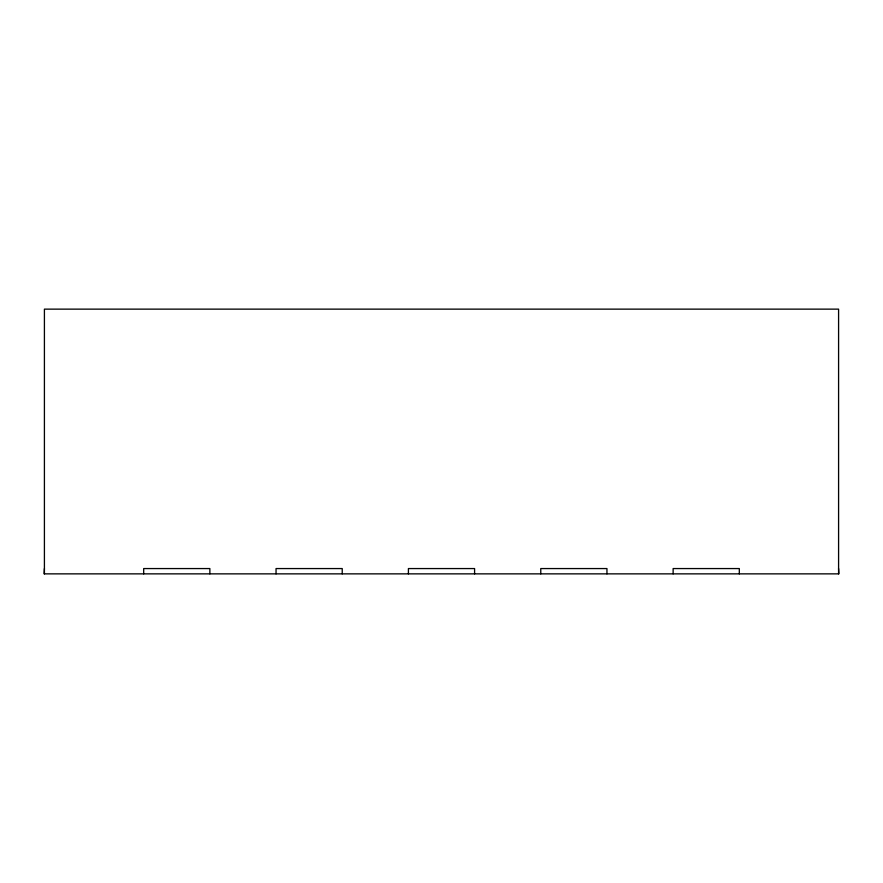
<?xml version="1.0" encoding="UTF-8"?>
<svg xmlns="http://www.w3.org/2000/svg" width="883" height="883" viewBox="0 0 883 883"><rect width="100%" height="100%" fill="white"/><g stroke="black" fill="none" stroke-linecap="round" stroke-linejoin="round"><path stroke-width="1.32" d="M44.415 568.564L44.15 573.862L838.85 573.862L838.585 568.564M838.585 573.862L838.585 309.138L44.415 309.138L44.415 573.862M739.314 573.862L739.314 568.564L673.133 568.564L673.133 573.862M606.952 573.862L606.952 568.564L540.771 568.564L540.771 573.862M474.59 573.862L474.59 568.564L408.41 568.564L408.41 573.862M342.229 573.862L342.229 568.564L276.048 568.564L276.048 573.862M209.867 573.862L209.867 568.564L143.686 568.564L143.686 573.862"/></g></svg>
